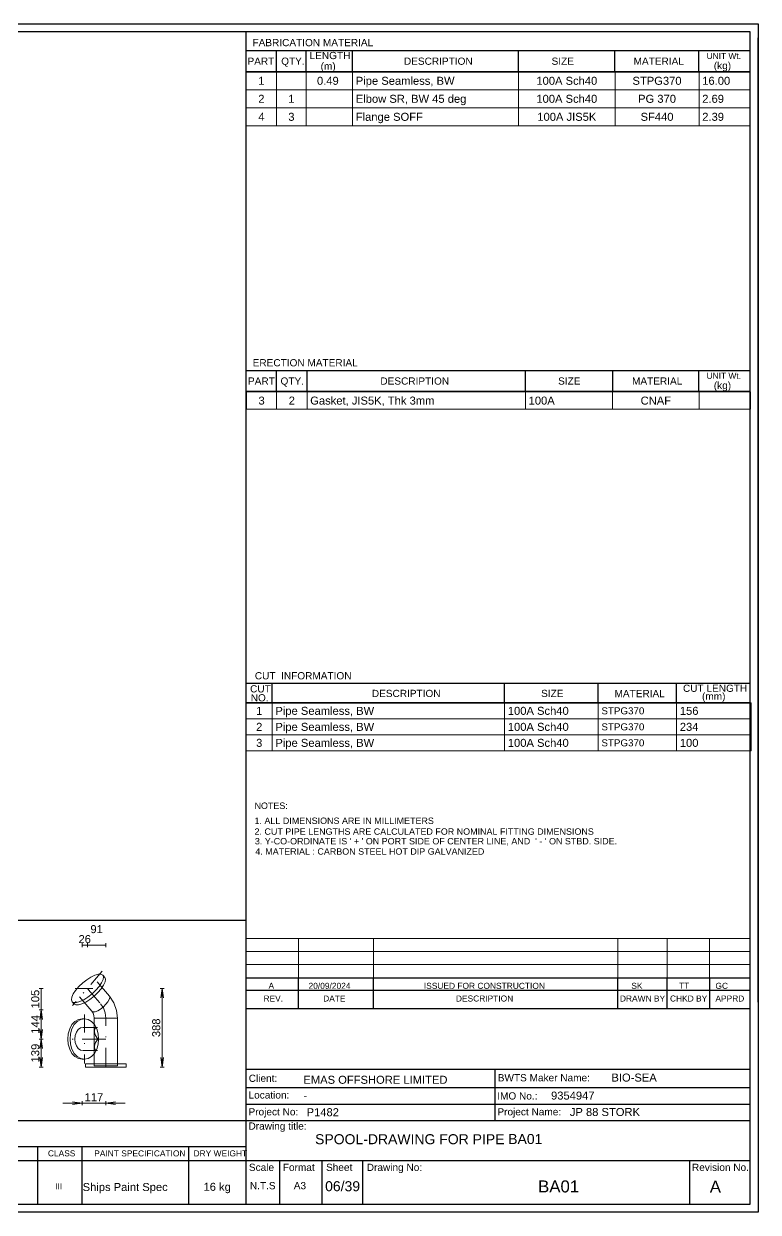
# Model space of a CAD drawing. Header units: millimetres. Extents: x 0 to 420, y 0 to 297.
# Drawn here: x 236.4 to 420, y 0 to 297 of the extents above; entities that cross this region are included whole.
import ezdxf
from ezdxf.enums import TextEntityAlignment as Align

# ---------------------------------------------------------------- set-up
doc = ezdxf.new("R2010")
doc.units = ezdxf.units.MM
doc.linetypes.add('DOTTED_DASHED5', pattern=[10.0001, 4.444489, -2.666693, 0.222224, -2.666693])
doc.linetypes.add('DOTTED_DASHED6', pattern=[9.99998, 4.444436, -2.666661, 0.222222, -2.666661])
for name, color, linetype in [('FramesFromTables', 40, 'Continuous'), ('SymbolsOnDrawingSheet', 1, 'Continuous'), ('TextFromTables', 2, 'Continuous'), ('TextFromTextBoxes', 2, 'Continuous')]:
    doc.layers.add(name, color=color, linetype=linetype)
doc.styles.add('Cadmatic Default Text', font='arial.ttf')

# ---------------------------------------------------------------- blocks, each defined once
blk = doc.blocks.new('BA01726636990_BOM_4')
at = {"layer": 'FramesFromTables', "linetype": 'ByBlock', "lineweight": 18}
for p, q in [((292, 285), (418, 285)), ((292, 271.5), (292, 285)), ((292, 271.5), (292, 285)), ((299.6, 271.5), (299.6, 285)), ((299.6, 271.5), (299.6, 285)), ((307, 271.5), (307, 285)), ((307, 271.5), (307, 285)), ((318.6, 271.5), (318.6, 285)), ((318.6, 271.5), (318.6, 285)), ((360.1, 271.5), (360.1, 285)), ((360.1, 271.5), (360.1, 285)), ((384.2, 271.5), (384.2, 285)), ((384.2, 271.5), (384.2, 285)), ((405.2, 271.5), (405.2, 285)), ((405.2, 271.5), (405.2, 285)), ((418, 271.5), (418, 285)), ((292, 280.5), (418, 280.5)), ((292, 276), (418, 276)), ((292, 205), (418.1, 205)), ((292, 200.67), (292, 205)), ((292.1, 200.67), (292.1, 205)), ((299.6, 200.67), (299.6, 205)), ((299.6, 200.67), (299.6, 205)), ((307.2, 200.67), (307.2, 205)), ((307.2, 200.67), (307.2, 205)), ((361.8, 200.67), (361.8, 205)), ((361.8, 200.67), (361.8, 205)), ((383.6, 200.67), (383.6, 205)), ((383.6, 200.67), (383.6, 205)), ((405.2, 200.67), (405.2, 205)), ((405.2, 200.67), (405.2, 205)), ((418, 200.67), (418, 205)), ((292, 127.3), (418.2, 127.3)), ((292, 115.3), (292, 127.3)), ((292, 115.3), (292, 127.3)), ((298.5, 115.3), (298.5, 127.3)), ((298.5, 115.3), (298.5, 127.3)), ((356.6, 115.3), (356.6, 127.3)), ((356.6, 115.3), (356.6, 127.3)), ((380, 115.3), (380, 127.3)), ((380, 115.3), (380, 127.3)), ((399.6, 115.3), (399.6, 127.3)), ((399.6, 115.3), (399.6, 127.3)), ((418, 115.3), (418, 127.3)), ((292, 123.3), (418.2, 123.3)), ((292, 119.3), (418.2, 119.3)), ((292, 68.4), (418, 68.4)), ((292, 58.6), (292, 68.4)), ((292, 58.6), (292, 68.4)), ((305.1, 58.6), (305.1, 68.4)), ((305.1, 58.6), (305.1, 68.4)), ((323.8, 58.6), (323.8, 68.4)), ((323.8, 58.6), (323.8, 68.4)), ((384.9, 58.6), (384.9, 68.4)), ((384.9, 58.6), (384.9, 68.4)), ((397.2, 58.6), (397.2, 68.4)), ((397.2, 58.6), (397.2, 68.4)), ((407.8, 58.6), (407.8, 68.4)), ((407.8, 58.6), (407.8, 68.4)), ((418, 58.6), (418, 68.4)), ((292, 65.13), (418, 65.13)), ((292, 61.87), (418, 61.87))]:
    blk.add_line(p, q, dxfattribs=at)
at = {"layer": 'FramesFromTables', "linetype": 'ByBlock', "lineweight": -3}
for p, q in [((2, 98.5), (51.5, 98.5)), ((2, 75.19), (2, 98.5)), ((2, 75.19), (2, 98.5)), ((12.6, 75.19), (12.6, 98.5)), ((12.6, 75.19), (12.6, 98.5)), ((30.3, 75.19), (30.3, 98.5)), ((30.3, 75.19), (30.3, 98.5)), ((40.9, 75.19), (40.9, 98.5)), ((40.9, 75.19), (40.9, 98.5)), ((51.5, 75.19), (51.5, 98.5)), ((2, 94.62), (51.5, 94.62)), ((2, 90.73), (51.5, 90.73)), ((2, 86.85), (51.5, 86.85)), ((2, 82.96), (51.5, 82.96)), ((2, 79.08), (51.5, 79.08))]:
    blk.add_line(p, q, dxfattribs=at)
at = {"layer": 'FramesFromTables', "linetype": 'ByBlock', "lineweight": 18, "flags": 128}
for points in [[(292, 271.5), (418, 271.5), (418, 285)], [(292, 200.67), (418.1, 200.67), (418.1, 205)], [(292, 115.3), (418.2, 115.3), (418.2, 127.3)], [(292, 58.6), (418, 58.6), (418, 68.4)]]:
    blk.add_lwpolyline(points, dxfattribs=at)
at = {"layer": 'FramesFromTables', "linetype": 'ByBlock', "lineweight": -3, "flags": 128}
blk.add_lwpolyline([(2, 75.19), (51.5, 75.19), (51.5, 98.5)], dxfattribs=at)
at = {"layer": 'TextFromTables', "linetype": 'ByBlock', "lineweight": 13, "style": 'Cadmatic Default Text'}
for s, p in [('1', (295.8, 282.75)), ('2', (295.8, 278.25)), ('4', (295.8, 273.75))]:
    blk.add_text(s, height=2, dxfattribs=at).set_placement(p, align=Align.MIDDLE_CENTER)
at = {"layer": 'TextFromTables', "linetype": 'ByBlock', "lineweight": 25, "style": 'Cadmatic Default Text'}
for s, p in [('0.49 ', (312.8, 282.75)), ('100A Sch40', (372.15, 282.75)), ('STPG370', (394.7, 282.75)), ('1', (303.3, 278.25)), ('100A Sch40', (372.15, 278.25)), ('PG 370', (394.7, 278.25)), ('3', (303.3, 273.75)), ('100A JIS5K', (372.15, 273.75)), ('SF440', (394.7, 273.75)), ('3', (295.85, 202.83)), ('2', (303.4, 202.83)), ('CNAF', (394.4, 202.83)), ('1', (295.25, 125.3)), ('2', (295.25, 121.3)), ('3', (295.25, 117.3)), ('W1', (7.3, 96.56)), ('100', (21.45, 96.56)), ('SOF', (35.6, 96.56)), ('SJ', (46.2, 96.56)), ('W2', (7.3, 92.67)), ('100', (21.45, 92.67)), ('BW', (35.6, 92.67)), ('SJ', (46.2, 92.67)), ('W3', (7.3, 88.79)), ('100', (21.45, 88.79)), ('SOF', (35.6, 88.79)), ('SJ', (46.2, 88.79)), ('W4', (7.3, 84.91)), ('100', (21.45, 84.91)), ('FW', (35.6, 84.91)), ('SJ', (46.2, 84.91)), ('W5', (7.3, 81.02)), ('100', (21.45, 81.02)), ('SOF', (35.6, 81.02)), ('SJ', (46.2, 81.02)), ('W6', (7.3, 77.14)), ('100', (21.45, 77.14)), ('BW', (35.6, 77.14)), ('SJ', (46.2, 77.14))]:
    blk.add_text(s, height=2, dxfattribs=at).set_placement(p, align=Align.MIDDLE_CENTER)
for s, height, p in [('Pipe Seamless, BW ', 2, (319.4, 282.75)), ('16.00', 2, (406, 282.75)), ('Elbow SR, BW 45 deg', 2, (319.4, 278.25)), ('2.69', 2, (406, 278.25)), ('Flange SOFF ', 2, (319.4, 273.75)), ('2.39', 2, (406, 273.75)), ('Gasket, JIS5K, Thk 3mm ', 2, (308, 202.83)), ('100A', 2, (362.6, 202.83)), ('Pipe Seamless, BW', 2, (299.3, 125.3)), ('100A Sch40', 2, (357.4, 125.3)), ('STPG370', 1.75, (380.8, 125.3)), ('156', 2, (400.4, 125.3)), ('Pipe Seamless, BW', 2, (299.3, 121.3)), ('100A Sch40', 2, (357.4, 121.3)), ('STPG370', 1.75, (380.8, 121.3)), ('234', 2, (400.4, 121.3)), ('Pipe Seamless, BW', 2, (299.3, 117.3)), ('100A Sch40', 2, (357.4, 117.3)), ('STPG370', 1.75, (380.8, 117.3)), ('100', 2, (400.4, 117.3))]:
    blk.add_text(s, height=height, dxfattribs=at).set_placement(p, align=Align.MIDDLE_LEFT)
at = {"layer": 'TextFromTextBoxes', "linetype": 'ByBlock', "lineweight": -3, "style": 'Cadmatic Default Text'}
for s, p in [('EMAS OFFSHORE LIMITED', (306.3, 33.1)), ('BIO-SEA', (383.3, 33.65)), ('9354947', (368.2, 29.15)), ('-', (306.3, 29.2)), ('P1482', (307.1, 25)), ('JP 88 STORK', (372.9, 25.05)), ('BA01-006', (130, 19.6))]:
    blk.add_text(s, height=2, dxfattribs=at).set_placement(p, align=Align.MIDDLE_LEFT)
at = {"layer": 'TextFromTextBoxes', "linetype": 'ByBlock', "lineweight": 25, "style": 'Cadmatic Default Text'}
blk.add_text('BA01', height=2.5, dxfattribs=at).set_placement((357.5, 18.3), align=Align.MIDDLE_LEFT)
at = {"layer": 'TextFromTextBoxes', "linetype": 'ByBlock', "lineweight": -3, "style": 'Cadmatic Default Text'}
for s, height, p in [('WATER', 2, (163.35, 8.05)), ('SEA WATER', 2, (145.25, 7.28)), ('AMB', 2, (177.85, 6.3)), ('6', 2, (189.25, 6.2)), ('-', 2, (200.2, 6.15)), ('9', 2, (211.7, 6.25)), ('100% Visual', 2, (227.35, 6.2)), ('Ships Paint Spec', 2, (261.75, 6.3)), ('16 kg', 2, (284.75, 6.35)), ('06/39', 2.5, (316.1, 6.5))]:
    blk.add_text(s, height=height, dxfattribs=at).set_placement(p, align=Align.MIDDLE_CENTER)
at = {"layer": 'TextFromTextBoxes', "linetype": 'ByBlock', "lineweight": 25, "style": 'Cadmatic Default Text'}
blk.add_text('BA01', height=3, dxfattribs=at).set_placement((370.1, 6.45), align=Align.MIDDLE_CENTER)
blk = doc.blocks.new('SEDS_SPOOL_FORMAT_Gol_6')
at = {"layer": 'SymbolsOnDrawingSheet', "linetype": 'ByBlock', "lineweight": -3, "flags": 128}
for points in [[(0, 297), (420, 297), (420, 0), (0, 0), (0, 297)], [(418.01, 295.01), (2, 295.01)], [(292.02, 50.91), (292.02, 295.01)], [(418.01, 2), (418.01, 295.01)], [(420, 52.53), (420, 293.46)], [(420, 52.53), (420, 293.46)], [(292.02, 290.3), (418.01, 290.3)], [(292.02, 284.66), (292.02, 288.77)], [(299.59, 285.01), (299.59, 290.3)], [(307.02, 285.01), (307.02, 290.3)], [(318.61, 285.01), (318.61, 290.3)], [(360.08, 285.01), (360.08, 290.3)], [(384.18, 285.01), (384.18, 290.3)], [(405.15, 285.01), (405.15, 290.3)], [(405.15, 285.01), (405.15, 290.3)], [(292, 285), (418, 285)], [(292, 253.5), (292, 285)], [(292, 253.5), (292, 285)], [(292.02, 285.01), (418.01, 285.01)], [(418.01, 285.01), (292.02, 285.01)], [(418, 253.5), (418, 285)], [(292.02, 210.38), (418.01, 210.38)], [(292.02, 205.08), (292.02, 209.18)], [(299.57, 205.08), (299.57, 210.38)], [(307.21, 205.08), (307.21, 210.38)], [(361.83, 205.03), (361.83, 210.38)], [(383.61, 205.08), (383.61, 210.38)], [(405.15, 205.17), (405.15, 210.38)], [(292.02, 205.08), (418.01, 205.08)], [(292.02, 186.7), (292.02, 205.08)], [(292.02, 186.7), (292.02, 205.08)], [(418.01, 205.08), (292.02, 205.08)], [(418, 166), (418, 205)], [(292.02, 132.23), (418.01, 132.23)], [(292.02, 127.3), (292.02, 131.41)], [(298.48, 127.3), (298.48, 132.23)], [(356.6, 127.3), (356.6, 132.23)], [(380.01, 127.3), (380.01, 132.23)], [(399.56, 127.3), (399.56, 132.23)], [(292.02, 127.3), (418.01, 127.3)], [(418.01, 127.3), (292.02, 127.3)], [(418, 111.3), (418, 127.3)], [(418, 55.4), (418, 68.5)], [(292.02, 52.57), (292.02, 66.5)], [(292.02, 52.57), (292.02, 66.5)], [(292.02, 58.6), (418.01, 58.6)], [(305.1, 50.91), (305.1, 58.6)], [(323.84, 50.91), (323.84, 58.6)], [(384.91, 50.91), (384.91, 58.6)], [(397.21, 50.91), (397.21, 58.6)], [(407.86, 50.91), (407.86, 58.6)], [(292.02, 55.47), (418.01, 55.47)], [(292.02, 50.91), (418.01, 50.91)], [(292.02, 2), (292.02, 50.91)], [(292.02, 35.73), (418.01, 35.73)], [(354.24, 22.93), (354.24, 35.73)], [(292.02, 31.13), (418.01, 31.13)], [(292.02, 27.03), (418.01, 27.03)], [(107.74, 22.93), (292.02, 22.93)], [(292.02, 22.93), (418.01, 22.93)], [(107.74, 16.45), (292.02, 16.45)], [(239.85, 16.45), (239.85, 2)], [(250.91, 16.34), (250.91, 2)], [(277.59, 16.45), (277.59, 2)], [(2, 12.91), (292.02, 12.91)], [(292.02, 12.91), (418.01, 12.91)], [(300.39, 2), (300.39, 12.91)], [(310.96, 2), (310.96, 12.91)], [(321.13, 2), (321.13, 12.91)], [(402.9, 2), (402.9, 12.91)], [(2, 2), (418.01, 2)]]:
    blk.add_lwpolyline(points, dxfattribs=at)
at = {"layer": 'SymbolsOnDrawingSheet', "linetype": 'ByBlock', "lineweight": -3, "style": 'Cadmatic Default Text'}
for s, height, p in [('FABRICATION MATERIAL', 1.8, (293.57, 293.19)), ('PART', 1.8, (292.32, 288.55)), ('QTY.', 1.8, (300.74, 288.55)), ('LENGTH', 1.8, (307.84, 289.97)), ('DESCRIPTION', 1.8, (331.43, 288.55)), ('SIZE', 1.8, (368.34, 288.55)), ('MATERIAL', 1.8, (388.84, 288.55)), ('UNIT Wt.', 1.5, (407.08, 289.7)), (' (kg)', 1.8, (408.19, 287.46)), ('ERECTION MATERIAL', 1.8, (293.62, 213.19)), ('PART', 1.8, (292.45, 208.62)), ('QTY.', 1.8, (300.58, 208.62)), ('DESCRIPTION', 1.8, (325.54, 208.62)), ('SIZE', 1.8, (369.97, 208.62)), ('MATERIAL', 1.8, (388.45, 208.62)), ('UNIT Wt.', 1.5, (407.08, 209.77)), (' (kg)', 1.8, (408.19, 207.53)), ('CUT  INFORMATION', 1.8, (294.16, 134.97)), ('CUT ', 1.8, (292.97, 131.7)), ('CUT LENGTH', 1.8, (401.19, 131.85)), ('NO.', 1.8, (293.13, 129.46)), ('DESCRIPTION', 1.8, (323.41, 130.55)), ('SIZE', 1.8, (365.72, 130.55)), ('MATERIAL', 1.8, (384.07, 130.5)), ('(mm)', 1.8, (405.94, 129.85)), ('SPOOL-DRAWING FOR PIPE', 2.5, (309.22, 19.5))]:
    blk.add_text(s, height=height, dxfattribs=at).set_placement(p, align=Align.TOP_LEFT)
for s, p in [('(m)', (310.6, 285.51)), ('Client:', (292.64, 32.58)), ('BWTS Maker Name:', (354.88, 32.71)), ('Location:', (292.58, 28.41)), ('IMO No.:', (354.76, 28.17)), ('Project No:', (292.58, 24.2)), ('Project Name:', (354.8, 24.2)), ('Drawing title:', (292.57, 20.64)), ('Scale', (292.68, 10.32)), ('Format', (301.16, 10.32)), ('Sheet', (311.96, 10.32)), ('Drawing No:', (322.14, 10.32)), ('Revision No.', (403.43, 10.32)), ('N.T.S', (292.92, 5.74)), ('A3', (303.89, 5.74))]:
    blk.add_text(s, height=1.8, dxfattribs=at).set_placement(p)
for s, height, p in [('NOTES:', 1.6, (294.08, 101.59)), ('1. ALL DIMENSIONS ARE IN MILLIMETERS', 1.6, (294.08, 97.83)), ('2. CUT PIPE LENGTHS ARE CALCULATED FOR NOMINAL FITTING DIMENSIONS', 1.6, (294.08, 95.13)), ("3. Y-CO-ORDINATE IS ' + ' ON PORT SIDE OF CENTER LINE, AND  ' - ' ON STBD. SIDE.", 1.6, (294.16, 92.72)), ('4. MATERIAL : CARBON STEEL HOT DIP GALVANIZED', 1.6, (294.28, 90.15)), ('A', 1.5, (297.58, 56.58)), ('20/09/2024', 1.5, (307.59, 56.58)), ('ISSUED FOR CONSTRUCTION', 1.5, (336.41, 56.58)), ('SK', 1.5, (388.28, 56.58)), ('TT', 1.5, (400.21, 56.58)), ('GC', 1.5, (409.3, 56.58)), ('REV.', 1.5, (296.32, 53.41)), ('DATE', 1.5, (311.24, 53.41)), ('DESCRIPTION', 1.5, (344.43, 53.41)), ('DRAWN BY', 1.5, (385.43, 53.41)), ('CHKD BY', 1.5, (397.94, 53.41)), ('APPRD', 1.5, (409.3, 53.41)), ('CLASS', 1.5, (242.43, 14.72)), ('PAINT SPECIFICATION', 1.5, (254.01, 14.7)), ('DRY WEIGHT', 1.5, (278.84, 14.7)), ('III', 1.5, (244.26, 6.51)), ('A', 3, (407.89, 6.4))]:
    blk.add_text(s, height=height, dxfattribs=at).set_placement(p, align=Align.MIDDLE_LEFT)

msp = doc.modelspace()

# ---------------------------------------------------------------- linework, layer by layer
at = {"linetype": 'ByBlock', "lineweight": 25, "flags": 128}
msp.add_lwpolyline([(217, 22.9), (292, 22.9), (292, 72.9), (217, 72.9), (217, 22.9)], dxfattribs=at)
at = {"linetype": 'ByBlock', "lineweight": 13, "flags": 128}
for points in [[(250.97, 66.25), (250.97, 67.25)], [(250.97, 66.75), (252.3, 66.75)], [(252.3, 66.25), (252.3, 67.25)], [(252.3, 66.75), (256.92, 66.75)], [(256.92, 66.25), (256.92, 67.25)], [(241.26, 55.94), (240.26, 55.94)], [(240.76, 50.6), (240.76, 55.94)], [(270.5, 55.94), (271.5, 55.94)], [(271, 55.94), (270.68, 53.54), (271, 55.94), (271.31, 53.54), (271, 55.94)], [(271, 36.25), (271, 55.94)], [(241.26, 50.6), (240.26, 50.6)], [(240.76, 50.6), (240.45, 48.2), (240.76, 50.6), (241.08, 48.2), (240.76, 50.6)], [(240.76, 43.29), (240.76, 50.6)], [(240.76, 43.29), (241.08, 45.69), (240.76, 43.29), (240.45, 45.69), (240.76, 43.29)], [(241.26, 43.29), (240.26, 43.29)], [(240.76, 43.29), (240.45, 40.89), (240.76, 43.29), (241.08, 40.89), (240.76, 43.29)], [(240.76, 36.25), (240.76, 43.29)], [(240.76, 36.25), (241.08, 38.65), (240.76, 36.25), (240.45, 38.65), (240.76, 36.25)], [(271, 36.25), (271.31, 38.65), (271, 36.25), (270.68, 38.65), (271, 36.25)], [(241.26, 36.25), (240.26, 36.25)], [(270.5, 36.25), (271.5, 36.25)], [(250.97, 27.25), (246.17, 27.25)], [(250.97, 27.25), (248.57, 27.56), (250.97, 27.25), (248.57, 26.93), (250.97, 27.25)], [(250.97, 27.75), (250.97, 26.75)], [(250.97, 27.25), (256.92, 27.25)], [(256.92, 27.75), (256.92, 26.75)], [(256.92, 27.25), (259.32, 26.93), (256.92, 27.25), (259.32, 27.56), (256.92, 27.25)], [(256.92, 27.25), (261.72, 27.25)]]:
    msp.add_lwpolyline(points, dxfattribs=at)
at = {"linetype": 'DOTTED_DASHED5', "lineweight": 13, "flags": 128}
for points in [[(256.03, 60.25), (248.57, 51.63)], [(249.25, 55.94), (255.35, 55.94)], [(252.52, 55.69), (255.61, 52.11)], [(255.61, 52.11), (256.32, 51.04), (256.77, 49.8), (256.92, 48.46)], [(251.54, 49.38), (251.54, 37.19)], [(256.92, 36.6), (256.92, 48.46)], [(255.83, 43.29), (247.26, 43.29)], [(251.54, 43.29), (250.97, 43.29)], [(256.92, 43.29), (251.22, 43.29)]]:
    msp.add_lwpolyline(points, dxfattribs=at)
at = {"linetype": 'DOTTED_DASHED6', "lineweight": 13, "flags": 128}
for points in [[(252.3, 55.94), (252.8, 55.36)], [(256.92, 36.25), (256.92, 37.06)]]:
    msp.add_lwpolyline(points, dxfattribs=at)
at = {"layer": 'SymbolsOnDrawingSheet', "linetype": 'ByBlock', "lineweight": 18, "flags": 128}
for points in [[(256.14, 59.26), (256.31, 58.8), (256.21, 58.14), (255.85, 57.33), (255.24, 56.42), (254.43, 55.48), (253.48, 54.58), (252.44, 53.76), (251.4, 53.1), (250.42, 52.63), (249.56, 52.38), (248.9, 52.38), (248.46, 52.62), (248.29, 53.08), (248.38, 53.74), (248.75, 54.55), (249.36, 55.45), (250.17, 56.39), (251.12, 57.3), (252.15, 58.11), (253.2, 58.78), (254.18, 59.25), (255.04, 59.5), (255.7, 59.5), (256.14, 59.26)], [(256.63, 58.69), (256.8, 58.22), (256.71, 57.57), (256.34, 56.76), (255.73, 55.85), (254.92, 54.91), (253.97, 54.01), (252.93, 53.19), (251.89, 52.53), (250.91, 52.06), (250.06, 51.81), (249.39, 51.81), (248.95, 52.04)], [(257.81, 54.01), (254.71, 57.59)], [(256.63, 58.69), (256.14, 59.26)], [(250.32, 53.79), (253.42, 50.21)], [(257.81, 54.01), (257.91, 53.68), (257.78, 53.19), (257.45, 52.6), (256.93, 51.96), (256.29, 51.33), (255.57, 50.78), (254.87, 50.36), (254.23, 50.12), (253.73, 50.06), (253.42, 50.21)], [(257.81, 54.01), (258.92, 52.34)], [(248.46, 52.62), (248.95, 52.04)], [(258.92, 52.34), (259.59, 50.45)], [(250.97, 48.36), (250.05, 48.19), (249.19, 47.68), (248.45, 46.88), (247.88, 45.82), (247.52, 44.6), (247.4, 43.29), (247.52, 41.97), (247.88, 40.75), (248.45, 39.7), (249.19, 38.89), (250.05, 38.38), (250.97, 38.21)], [(251.54, 48.36), (250.62, 48.19), (249.76, 47.68), (249.02, 46.88), (248.45, 45.82), (248.1, 44.6), (247.98, 43.29), (248.1, 41.97), (248.45, 40.75), (249.02, 39.7), (249.76, 38.89), (250.62, 38.38), (251.54, 38.21), (252.47, 38.38), (253.33, 38.89), (254.07, 39.7), (254.63, 40.75), (254.99, 41.97), (255.11, 43.29), (254.99, 44.6), (254.63, 45.82), (254.07, 46.88), (253.33, 47.68), (252.47, 48.19), (251.54, 48.36)], [(250.97, 48.36), (251.54, 48.36)], [(253.73, 49.74), (253.42, 50.21)], [(253.94, 49.14), (253.73, 49.74)], [(254.02, 48.46), (253.94, 49.14)], [(254.02, 36.6), (254.02, 48.46), (259.82, 48.46), (259.82, 36.6), (254.02, 36.6)], [(254.02, 48.46), (254.16, 48.46), (254.57, 48.46), (255.21, 48.46), (256.02, 48.46), (256.92, 48.46), (257.82, 48.46), (258.63, 48.46), (259.27, 48.46), (259.68, 48.46), (259.82, 48.46)], [(259.59, 50.45), (259.82, 48.46)], [(249.28, 44.18), (249.57, 44.99)], [(249.57, 44.99), (250.02, 45.63)], [(250.02, 45.63), (250.59, 46.05)], [(250.59, 46.05), (251.22, 46.19), (254.85, 46.19)], [(254.33, 46.05), (254.05, 45.63)], [(254.05, 45.63), (254.06, 44.99)], [(254.06, 44.99), (254.34, 44.18)], [(254.85, 46.19), (254.33, 46.05)], [(249.18, 43.29), (249.28, 44.18)], [(249.28, 42.39), (249.18, 43.29)], [(249.57, 41.58), (249.28, 42.39)], [(250.02, 40.94), (249.57, 41.58)], [(254.06, 41.58), (254.05, 40.94)], [(254.34, 42.39), (254.06, 41.58)], [(254.34, 44.18), (254.88, 43.29)], [(254.88, 43.29), (254.34, 42.39)], [(250.59, 40.53), (250.02, 40.94)], [(254.33, 40.53), (254.85, 40.38), (251.22, 40.38), (250.59, 40.53)], [(254.05, 40.94), (254.33, 40.53)], [(251.54, 38.21), (250.97, 38.21)], [(251.84, 36.25), (251.84, 37.06), (262, 37.06), (262, 36.25), (251.84, 36.25)]]:
    msp.add_lwpolyline(points, dxfattribs=at)

# ---------------------------------------------------------------- block references
at = {"layer": 'SymbolsOnDrawingSheet'}
msp.add_blockref('SEDS_SPOOL_FORMAT_Gol_6', (0, 0), dxfattribs=at)
at = {"layer": 'TextFromTextBoxes', "lineweight": 25}
msp.add_blockref('BA01726636990_BOM_4', (0, 0), dxfattribs=at)

# ---------------------------------------------------------------- texts
at = {"layer": 'SymbolsOnDrawingSheet', "linetype": 'ByBlock', "lineweight": 13, "style": 'Cadmatic Default Text'}
for s, p in [('91', (254.61, 70.75)), ('26', (251.63, 68.25)), ('117', (253.94, 28.75))]:
    msp.add_text(s, height=2, dxfattribs=at).set_placement(p, align=Align.MIDDLE_CENTER)
for s, p in [('105', (239.26, 53.27)), ('144', (239.26, 46.94)), ('388', (269.5, 46.09)), ('139', (239.26, 39.77))]:
    msp.add_text(s, height=2, rotation=90, dxfattribs=at).set_placement(p, align=Align.MIDDLE_CENTER)

doc.saveas('drawing.dxf')
